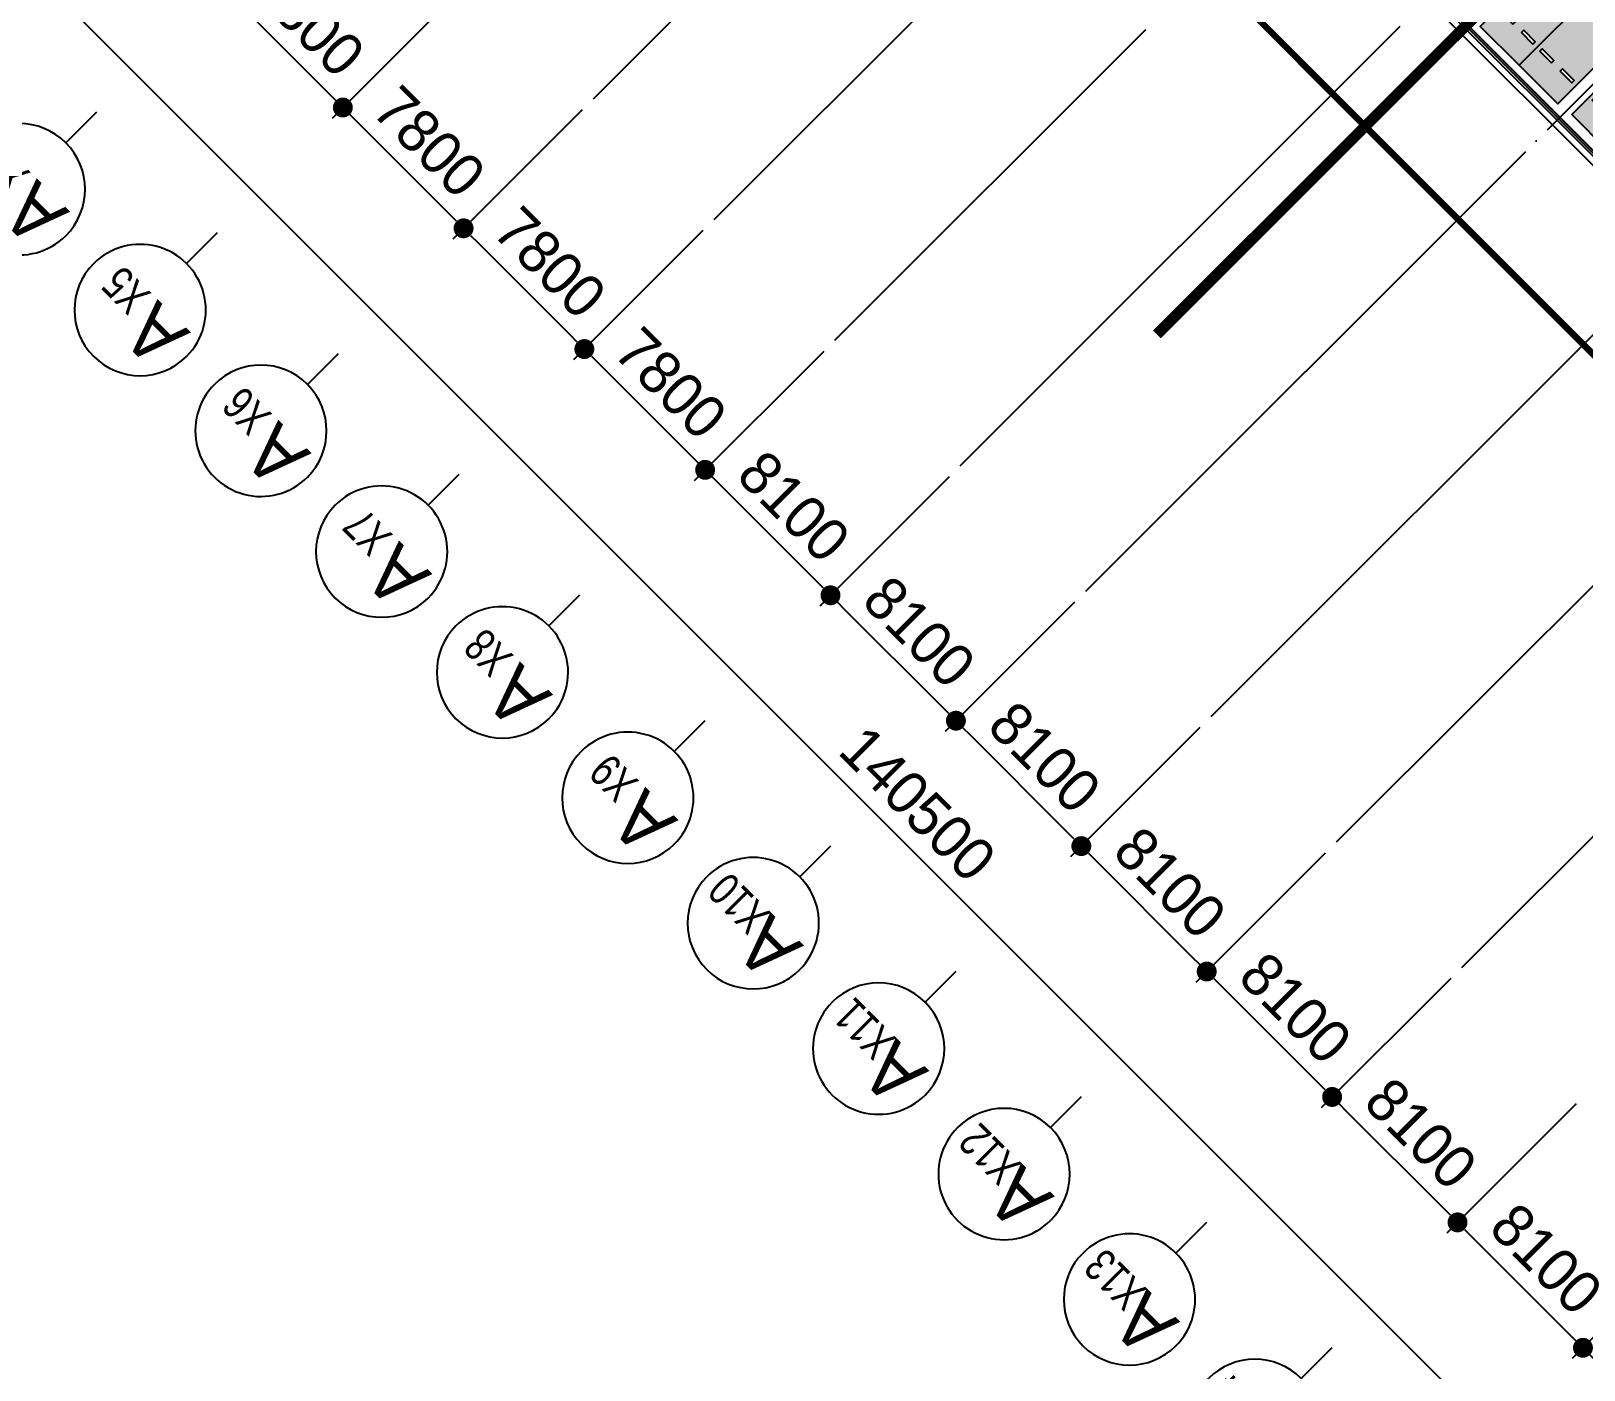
# Model space of a CAD drawing. Header units: millimetres. Extents: x -21000 to 567700, y 435000 to 850800.
# Drawn here: x 145627 to 216533, y 527319 to 588478 of the extents above; entities that cross this region are included whole.
import ezdxf
from ezdxf.enums import TextEntityAlignment as Align
from ezdxf.xclip import XClip

# ---------------------------------------------------------------- set-up
doc = ezdxf.new("R2010")
doc.units = ezdxf.units.MM
doc.header["$LTSCALE"] = 700
doc.header["$XCLIPFRAME"] = 2
for name, pattern in [('AB_Pbase$0$PHANTOMX2', [5, 2.5, -0.5, 0.5, -0.5, 0.5, -0.5]), ('AB_Pbase$0$주차장기둥$0$CEN', [62, 60, -1, 0, -1]), ('AB_Pbase$0$주차장기둥$0$PHANTOMX2', [5, 2.5, -0.5, 0.5, -0.5, 0.5, -0.5]), ('AB_Pbase$0$지하1층 동골조$0$PHANTOMX2', [5, 2.5, -0.5, 0.5, -0.5, 0.5, -0.5]), ('p_구조전체평면도중심선$0$AB_Pbase$0$HIDDEN', [9.525, 6.35, -3.175])]:
    doc.linetypes.add(name, pattern=pattern)
doc.layers.get('0').update_dxf_attribs({"color": 2})
doc.layers.get('Defpoints').update_dxf_attribs({"color": 171})
for name, color, linetype in [('AB_Pbase$0$FIN', 6, 'Continuous'), ('AB_Pbase$0$SITE', 3, 'AB_Pbase$0$PHANTOMX2'), ('AB_Pbase$0$WAL', 3, 'Continuous'), ('AB_Pbase$0$주차-sol', 254, 'Continuous'), ('AB_Pbase$0$주차-일반', 9, 'Continuous'), ('AB_Pbase$0$주차-확장', 7, 'Continuous'), ('AB_Pbase$0$주차장기둥$0$CEN_P', 244, 'AB_Pbase$0$주차장기둥$0$CEN'), ('p_구조전체평면도중심선$0$# 공구분할', 3, 'Continuous'), ('p_구조전체평면도중심선$0$AXIS', 7, 'Continuous'), ('p_구조전체평면도중심선$0$DIM', 7, 'Continuous'), ('p_구조전체평면도중심선$0$SDIM', 4, 'Continuous')]:
    doc.layers.add(name, color=color, linetype=linetype)
doc.layers.add('AB_Pbase$0$주차장기둥$0$Defpoints1', color=235, linetype='Continuous', plot=False)
doc.layers.add('AB_Pbase$0$지하1층 동골조$0$Defpoints1', color=235, linetype='Continuous', plot=False)
doc.styles.add('p_구조전체평면도중심선$0$도면기준$0$울릉도L', font='')
doc.styles.add('p_구조전체평면도중심선$0$돋움', font='')
doc.styles.add('p_구조전체평면도중심선$0$돋음', font='')
doc.styles.get('p_구조전체평면도중심선$0$도면기준$0$울릉도L').set_extended_font_data('Dotum')
doc.styles.get('p_구조전체평면도중심선$0$돋움').set_extended_font_data('Dotum')
doc.styles.get('p_구조전체평면도중심선$0$돋음').set_extended_font_data('Dotum')
doc.dimstyles.new('p_구조전체평면도중심선$0$ADIM', dxfattribs={"dimscale": 700, "dimtxt": 3, "dimasz": 1.5, "dimexe": 1, "dimexo": 1, "dimgap": 1, "dimtad": 1, "dimdec": 0, "dimdsep": 46, "dimtxsty": 'p_구조전체평면도중심선$0$돋움', "dimblk1": 'p_구조전체평면도중심선$0$DOT', "dimblk2": 'p_구조전체평면도중심선$0$DOT', "dimsah": 1, "dimcen": 1, "dimdle": 1.5, "dimclrd": 7, "dimclre": 7, "dimclrt": 3, "dimadec": 0, "dimazin": 0, "dimtfac": 1, "dimtdec": 0, "dimtix": 1, "dimtmove": 2, "dimatfit": 3, "dimldrblk": 'p_구조전체평면도중심선$0$_Dot', "dimfxl": 1, "dimtvp": 1, "dimtolj": 1, "dimtzin": 0, "dimarcsym": 0})

# ---------------------------------------------------------------- blocks, each defined once
blk = doc.blocks.new('AB_Pbase$0$SITE0917')
at = {"layer": 'AB_Pbase$0$SITE', "ltscale": 4, "const_width": 300, "flags": 128}
blk.add_lwpolyline([(212876, -144968), (209906, -142008), (204836, -136928), (200146, -132238), (190406, -122488), (180636, -112708), (171034, -103096), (171034, -103096), (158736, -90778), (158736, -90778), (141626, -73668), (139746, -71778), (128760, -60783), (176825, 584), (181318, 2778), (191836, 2802), (195846, 2812), (208846, 2852), (221744, 2892), (225745, 2912), (238652, 2912), (251951, 2992), (272863, 3047), (279849, 3072), (281852, 3072), (297942, 3132), (307301, 3162), (318838, 3162), (322371, 3192), (329338, 3212), (331331, 3221), (331828, 3221), (342783, 3252), (353879, 3292), (357878, 3302), (368882, 3332), (377971, 3362), (436463, 3532), (443896, 3564), (449423, 3588), (453866, 1294), (461852, -10041), (461004, -14962), (456210, -18339), (446980, -24860), (436111, -32530), (433802, -34158), (424035, -41046), (408709, -51856), (403261, -55702), (401224, -57140), (393879, -62330), (377930, -73579), (370949, -78503), (368971, -79898), (360221, -86073), (350807, -92731), (341600, -99229), (316998, -116581), (268640, -150722), (261994, -155385), (240653, -170436), (213593, -144250), (212876, -144968)], dxfattribs=at)
blk = doc.blocks.new('AB_Pbase$0$지하1층 동골조')
at = {"layer": 'AB_Pbase$0$지하1층 동골조$0$Defpoints1', "linetype": 'AB_Pbase$0$지하1층 동골조$0$PHANTOMX2', "ltscale": 2}
blk.add_lwpolyline([(-4493, 2074), (1877, -866), (1877, -866), (1877, -866), (8797, -4986), (8797, -4986), (8797, -4986), (8797, -4986), (21207, -17406), (23087, -19296), (40197, -36406), (40197, -36406), (52495, -48724), (52495, -48724), (62097, -58336), (71867, -68116), (81607, -77866), (86297, -82556), (91367, -87636), (94337, -90596), (82827, -102116), (110647, -129046)], dxfattribs=at)
at = {"layer": 'AB_Pbase$0$지하1층 동골조$0$Defpoints1', "linetype": 'AB_Pbase$0$지하1층 동골조$0$PHANTOMX2', "ltscale": 2, "flags": 128}
blk.add_lwpolyline([(305496, 13326), (315263, 20214), (317573, 21842), (328441, 29512), (337671, 36032), (342465, 39410), (343314, 44331), (335327, 55666), (330884, 57959), (325357, 57936), (317924, 57904), (259433, 57734), (250343, 57704), (239340, 57674), (235340, 57664), (224244, 57624), (213290, 57592), (212792, 57592), (210800, 57584), (203833, 57564), (200300, 57534), (188762, 57534), (179403, 57504), (163313, 57444), (161310, 57444), (154324, 57418), (133412, 57364), (120113, 57284), (107206, 57284), (103205, 57264), (90307, 57224), (77307, 57184), (73297, 57174), (62779, 57150), (58286, 54955), (10221, -6411), (21207, -17406), (23087, -19296), (40197, -36406), (52495, -48724), (62097, -58336), (71867, -68116), (81607, -77866), (86297, -82556), (91367, -87636), (94337, -90596), (95054, -89878), (122114, -116064), (143455, -101014), (150102, -96350), (198459, -62209), (223061, -44857), (232269, -38359), (241682, -31701), (250432, -25527), (252410, -24132), (259391, -19208), (275340, -7958), (282685, -2768), (284723, -1330), (290171, 2516)], close=True, dxfattribs=at)
blk = doc.blocks.new('AB_Pbase$0$AB_Pbase_지하1층_골조')
for p, q in [((270667, 528593), (162524, 636793)), ((270700, 528984), (162924, 636818))]:
    blk.add_line(p, q)
blk = doc.blocks.new('AB_Pbase$0$주차장기둥$0$cen 2bl 지하')
at = {"layer": 'AB_Pbase$0$주차장기둥$0$CEN_P', "color": 54}
for p, q in [((-91770, 92298), (-111581, 23278)), ((-84273, 90146), (-104084, 21126)), ((-68990, 85759), (-88801, 16739)), ((-52438, 84705), (-73229, 12270)), ((-44011, 84705), (-65444, 10035)), ((-35584, 84705), (-57658, 7801)), ((-61204, 83524), (-81015, 14505)), ((-79075, 79983), (-96586, 18974)), ((-143820, 64317), (33501, 13420))]:
    blk.add_line(p, q, dxfattribs=at)
blk = doc.blocks.new('AB_Pbase$0$주차장기둥')
at = {"layer": 'AB_Pbase$0$주차장기둥$0$Defpoints1', "linetype": 'AB_Pbase$0$주차장기둥$0$PHANTOMX2', "ltscale": 2}
blk.add_lwpolyline([(-129234, 41424), (-122260, 42184), (-122260, 42184), (-122260, 42184), (-114206, 42217), (-114206, 42217), (-114206, 42217), (-114206, 42217), (-97172, 37962), (-94587, 37311), (-71109, 31457), (-71109, 31457), (-54223, 27232), (-54223, 27232), (-41042, 23938), (-27630, 20587), (-14260, 17246), (-7824, 15642), (-862, 13899), (3208, 12891), (-725, -2912), (36992, -11667)], dxfattribs=at)
at = {"rotation": 1.99999810188403}
blk.add_blockref('AB_Pbase$0$주차장기둥$0$cen 2bl 지하', (36992, -11667), dxfattribs=at)
blk = doc.blocks.new('AB_Pbase$0$주차확장')
at = {"layer": 'AB_Pbase$0$주차-sol'}
h = blk.add_hatch(color=252, dxfattribs=at)
h.paths.add_polyline_path([(1525, -3825), (2275, -3825), (2275, -3975), (1525, -3975)], flags=16)
edge = h.paths.add_edge_path()
edge.add_line((0, -5100), (2500, -5100))
edge.add_line((2500, -5100), (2500, 0))
edge.add_line((2500, 0), (0, 0))
edge.add_line((0, 0), (0, -5100))
h.paths.add_polyline_path([(225, -3975), (225, -3825), (975, -3825), (975, -3975)])
at = {"layer": 'AB_Pbase$0$주차-확장'}
blk.add_lwpolyline([(0, 0), (0, -5100), (2500, -5100), (2500, 0)], close=True, dxfattribs=at)
at = {"layer": 'AB_Pbase$0$주차-확장', "ltscale": 600}
for points in [[(975, -3975), (975, -3825), (225, -3825), (225, -3975)], [(1525, -3975), (1525, -3825), (2275, -3825), (2275, -3975)]]:
    blk.add_lwpolyline(points, close=True, dxfattribs=at)
blk = doc.blocks.new('AB_Pbase$0$주차일반')
at = {"layer": 'AB_Pbase$0$주차-sol'}
h = blk.add_hatch(color=254, dxfattribs=at)
h.dxf.hatch_style = 1
h.paths.add_polyline_path([(0, 0), (-2300, 0), (-2300, -5000), (0, -5000)])
h.paths.add_polyline_path([(-200, -3725), (-200, -3875), (-950, -3875), (-950, -3725)], flags=16)
h.paths.add_polyline_path([(-1350, -3725), (-1350, -3875), (-2100, -3875), (-2100, -3725)], flags=16)
at = {"layer": 'AB_Pbase$0$주차-일반', "color": 6}
for points in [[(0, 0), (0, -5000), (-2300, -5000), (-2300, 0)], [(-1350, -3875), (-1350, -3725), (-2100, -3725), (-2100, -3875)], [(-950, -3875), (-950, -3725), (-200, -3725), (-200, -3875)]]:
    blk.add_lwpolyline(points, close=True, dxfattribs=at)
blk = doc.blocks.new('AB_Pbase$0$pppaaa_1_1')
at = {"layer": 'AB_Pbase$0$주차-일반', "rotation": 314.9848186021625}
blk.add_blockref('AB_Pbase$0$주차일반', (221135, 586568), dxfattribs=at)
at = {"layer": 'AB_Pbase$0$주차-확장', "rotation": 314.9848186021625}
for p in [(215409, 592297), (217177, 590528)]:
    blk.add_blockref('AB_Pbase$0$주차확장', p, dxfattribs=at)
blk = doc.blocks.new('AB_Pbase')
at = {"layer": 'AB_Pbase$0$FIN'}
blk.add_lwpolyline([(264966, 535004), (205832, 594169)], dxfattribs=at)
for name, p, rotation in [('AB_Pbase$0$AB_Pbase_지하1층_골조', (0, 0), 359.9999999999999), ('AB_Pbase$0$주차장기둥', (231893, 539971), 329.0000000345588), ('AB_Pbase$0$지하1층 동골조', (146945, 639965), 359.9999999999994), ('AB_Pbase$0$SITE0917', (28406, 694337), 359.9999999999983)]:
    blk.add_blockref(name, p, dxfattribs=dict(rotation=rotation))
at = {"layer": 'AB_Pbase$0$WAL'}
ref = blk.add_blockref('AB_Pbase$0$pppaaa_1_1', (0, 0), dxfattribs=dict(at, rotation=359.9999999999999))
XClip(ref).set_block_clipping_path([(-396188.9384898804, 0.0133324571), (493845.7278262604, 839949.4046300659)])
blk = doc.blocks.new('p_구조전체평면도중심선$0$DOT')
at = {"layer": 'p_구조전체평면도중심선$0$SDIM', "color": 0, "linetype": 'ByBlock'}
blk.add_line((-0.5, 0), (-1, 0), dxfattribs=at)
at = {"layer": 'p_구조전체평면도중심선$0$SDIM', "color": 0, "linetype": 'ByBlock', "const_width": 0.5}
blk.add_lwpolyline([(-0.25, 0, 1), (0.25, 0, 1)], format="xyb", close=True, dxfattribs=at)
blk = doc.blocks.new('*D55')
at = {"layer": 'Defpoints', "color": 0, "transparency": 16777216}
for p in [(131852, -97929), (137366, -103446), (131457, -109352)]:
    blk.add_point(p, dxfattribs=at)
at = {"layer": 'p_구조전체평면도중심선$0$DIM', "color": 7, "lineweight": -2, "transparency": 16777216}
for p, q in [((131357, -98424), (125448, -104330)), ((136871, -103941), (130962, -109847)), ((126586, -104479), (130814, -108709))]:
    blk.add_line(p, q, dxfattribs=at)
at = {"layer": 'p_구조전체평면도중심선$0$DIM', "color": 7, "lineweight": -2, "transparency": 16777216, "xscale": 910, "yscale": 910, "zscale": 910}
for p, rotation in [((125943, -103835), 134.9848216026272), ((131457, -109352), 314.9848216026272)]:
    blk.add_blockref('p_구조전체평면도중심선$0$DOT', p, dxfattribs=dict(at, rotation=rotation))
at = {"layer": 'p_구조전체평면도중심선$0$DIM', "color": 3, "transparency": 16777216, "insert": (129889, -105405), "char_height": 1960, "attachment_point": 5, "rotation": 314.98482, "style": 'p_구조전체평면도중심선$0$도면기준$0$울릉도L'}
blk.add_mtext('\\A1;7800', dxfattribs=at)
blk = doc.blocks.new('p_구조전체평면도중심선$0$_Dot')
at = {"color": 0, "linetype": 'ByBlock', "lineweight": -2}
blk.add_line((-0.5, 0), (-1, 0), dxfattribs=at)
at = {"color": 0, "linetype": 'ByBlock', "const_width": 0.5}
blk.add_lwpolyline([(-0.25, 0, 1), (0.25, 0, 1)], format="xyb", close=True, dxfattribs=at)
blk = doc.blocks.new('*D56')
at = {"layer": 'Defpoints', "color": 0, "transparency": 16777216}
for p in [(137366, -103446), (142880, -108963), (131457, -109352)]:
    blk.add_point(p, dxfattribs=at)
at = {"layer": 'p_구조전체평면도중심선$0$DIM', "color": 7, "lineweight": -2, "transparency": 16777216}
for p, q in [((136871, -103941), (130962, -109847)), ((142385, -109458), (136476, -115364)), ((136328, -114225), (132100, -109996))]:
    blk.add_line(p, q, dxfattribs=at)
at = {"layer": 'p_구조전체평면도중심선$0$DIM', "color": 7, "lineweight": -2, "transparency": 16777216, "xscale": 910, "yscale": 910, "zscale": 910}
for p, rotation in [((131457, -109352), 134.9848216023575), ((136971, -114869), 314.9848216023575)]:
    blk.add_blockref('p_구조전체평면도중심선$0$DOT', p, dxfattribs=dict(at, rotation=rotation))
at = {"layer": 'p_구조전체평면도중심선$0$DIM', "color": 3, "transparency": 16777216, "insert": (135403, -110922), "char_height": 1960, "attachment_point": 5, "rotation": 314.98482, "style": 'p_구조전체평면도중심선$0$도면기준$0$울릉도L'}
blk.add_mtext('\\A1;7800', dxfattribs=at)
blk = doc.blocks.new('*D57')
at = {"layer": 'Defpoints', "color": 0, "transparency": 16777216}
for p in [(142880, -108963), (148394, -114480), (142485, -120386)]:
    blk.add_point(p, dxfattribs=at)
at = {"layer": 'p_구조전체평면도중심선$0$DIM', "color": 7, "lineweight": -2, "transparency": 16777216}
for p, q in [((142385, -109458), (136476, -115364)), ((137614, -115513), (141842, -119742)), ((147899, -114975), (141990, -120881))]:
    blk.add_line(p, q, dxfattribs=at)
at = {"layer": 'p_구조전체평면도중심선$0$DIM', "color": 7, "lineweight": -2, "transparency": 16777216, "xscale": 910, "yscale": 910, "zscale": 910}
for p, rotation in [((136971, -114869), 134.9848216027445), ((142485, -120386), 314.9848216027445)]:
    blk.add_blockref('p_구조전체평면도중심선$0$DOT', p, dxfattribs=dict(at, rotation=rotation))
at = {"layer": 'p_구조전체평면도중심선$0$DIM', "color": 3, "transparency": 16777216, "insert": (140917, -116439), "char_height": 1960, "attachment_point": 5, "rotation": 314.98482, "style": 'p_구조전체평면도중심선$0$도면기준$0$울릉도L'}
blk.add_mtext('\\A1;7800', dxfattribs=at)
blk = doc.blocks.new('*D58')
at = {"layer": 'Defpoints', "color": 0, "transparency": 16777216}
for p in [(148394, -114480), (142485, -120386), (153908, -119997)]:
    blk.add_point(p, dxfattribs=at)
at = {"layer": 'p_구조전체평면도중심선$0$DIM', "color": 7, "lineweight": -2, "transparency": 16777216}
for p, q in [((147899, -114975), (141990, -120881)), ((153413, -120492), (147504, -126398)), ((147356, -125259), (143128, -121030))]:
    blk.add_line(p, q, dxfattribs=at)
at = {"layer": 'p_구조전체평면도중심선$0$DIM', "color": 7, "lineweight": -2, "transparency": 16777216, "xscale": 910, "yscale": 910, "zscale": 910}
for p, rotation in [((142485, -120386), 134.9848216025897), ((147999, -125903), 314.9848216025897)]:
    blk.add_blockref('p_구조전체평면도중심선$0$DOT', p, dxfattribs=dict(at, rotation=rotation))
at = {"layer": 'p_구조전체평면도중심선$0$DIM', "color": 3, "transparency": 16777216, "insert": (146431, -121956), "char_height": 1960, "attachment_point": 5, "rotation": 314.98482, "style": 'p_구조전체평면도중심선$0$도면기준$0$울릉도L'}
blk.add_mtext('\\A1;7800', dxfattribs=at)
blk = doc.blocks.new('*D59')
at = {"layer": 'Defpoints', "color": 0, "transparency": 16777216}
for p in [(153908, -119997), (159634, -125726), (153725, -131632)]:
    blk.add_point(p, dxfattribs=at)
at = {"layer": 'p_구조전체평면도중심선$0$DIM', "color": 7, "lineweight": -2, "transparency": 16777216}
for p, q in [((153413, -120492), (147504, -126398)), ((148642, -126547), (153082, -130988)), ((159139, -126221), (153230, -132127))]:
    blk.add_line(p, q, dxfattribs=at)
at = {"layer": 'p_구조전체평면도중심선$0$DIM', "color": 7, "lineweight": -2, "transparency": 16777216, "xscale": 910, "yscale": 910, "zscale": 910}
for p, rotation in [((147999, -125903), 134.9848216024629), ((153725, -131632), 314.9848216024629)]:
    blk.add_blockref('p_구조전체평면도중심선$0$DOT', p, dxfattribs=dict(at, rotation=rotation))
at = {"layer": 'p_구조전체평면도중심선$0$DIM', "color": 3, "transparency": 16777216, "insert": (152051, -127579), "char_height": 1960, "attachment_point": 5, "rotation": 314.98482, "style": 'p_구조전체평면도중심선$0$도면기준$0$울릉도L'}
blk.add_mtext('\\A1;8100', dxfattribs=at)
blk = doc.blocks.new('*D60')
at = {"layer": 'Defpoints', "color": 0, "transparency": 16777216}
for p in [(159634, -125726), (153725, -131632), (165360, -131455)]:
    blk.add_point(p, dxfattribs=at)
at = {"layer": 'p_구조전체평면도중심선$0$DIM', "color": 7, "lineweight": -2, "transparency": 16777216}
for p, q in [((159139, -126221), (153230, -132127)), ((158808, -136717), (154368, -132276)), ((164865, -131950), (158956, -137856))]:
    blk.add_line(p, q, dxfattribs=at)
at = {"layer": 'p_구조전체평면도중심선$0$DIM', "color": 7, "lineweight": -2, "transparency": 16777216, "xscale": 910, "yscale": 910, "zscale": 910}
for p, rotation in [((153725, -131632), 134.9848216025758), ((159451, -137361), 314.9848216025759)]:
    blk.add_blockref('p_구조전체평면도중심선$0$DOT', p, dxfattribs=dict(at, rotation=rotation))
at = {"layer": 'p_구조전체평면도중심선$0$DIM', "color": 3, "transparency": 16777216, "insert": (157777, -133308), "char_height": 1960, "attachment_point": 5, "rotation": 314.98482, "style": 'p_구조전체평면도중심선$0$도면기준$0$울릉도L'}
blk.add_mtext('\\A1;8100', dxfattribs=at)
blk = doc.blocks.new('*D61')
at = {"layer": 'Defpoints', "color": 0, "transparency": 16777216}
for p in [(165360, -131455), (171086, -137184), (165177, -143090)]:
    blk.add_point(p, dxfattribs=at)
at = {"layer": 'p_구조전체평면도중심선$0$DIM', "color": 7, "lineweight": -2, "transparency": 16777216}
for p, q in [((164865, -131950), (158956, -137856)), ((160094, -138005), (164534, -142446)), ((170591, -137679), (164682, -143585))]:
    blk.add_line(p, q, dxfattribs=at)
at = {"layer": 'p_구조전체평면도중심선$0$DIM', "color": 7, "lineweight": -2, "transparency": 16777216, "xscale": 910, "yscale": 910, "zscale": 910}
for p, rotation in [((159451, -137361), 134.9848216023884), ((165177, -143090), 314.9848216023884)]:
    blk.add_blockref('p_구조전체평면도중심선$0$DOT', p, dxfattribs=dict(at, rotation=rotation))
at = {"layer": 'p_구조전체평면도중심선$0$DIM', "color": 3, "transparency": 16777216, "insert": (163503, -139037), "char_height": 1960, "attachment_point": 5, "rotation": 314.98482, "style": 'p_구조전체평면도중심선$0$도면기준$0$울릉도L'}
blk.add_mtext('\\A1;8100', dxfattribs=at)
blk = doc.blocks.new('*D62')
at = {"layer": 'Defpoints', "color": 0, "transparency": 16777216}
for p in [(171086, -137184), (165177, -143090), (176812, -142913)]:
    blk.add_point(p, dxfattribs=at)
at = {"layer": 'p_구조전체평면도중심선$0$DIM', "color": 7, "lineweight": -2, "transparency": 16777216}
for p, q in [((170591, -137679), (164682, -143585)), ((170260, -148176), (165820, -143734)), ((176317, -143408), (170408, -149314))]:
    blk.add_line(p, q, dxfattribs=at)
at = {"layer": 'p_구조전체평면도중심선$0$DIM', "color": 7, "lineweight": -2, "transparency": 16777216, "xscale": 910, "yscale": 910, "zscale": 910}
for p, rotation in [((165177, -143090), 134.9848216023512), ((170903, -148819), 314.9848216023512)]:
    blk.add_blockref('p_구조전체평면도중심선$0$DOT', p, dxfattribs=dict(at, rotation=rotation))
at = {"layer": 'p_구조전체평면도중심선$0$DIM', "color": 3, "transparency": 16777216, "insert": (169229, -144766), "char_height": 1960, "attachment_point": 5, "rotation": 314.98482, "style": 'p_구조전체평면도중심선$0$도면기준$0$울릉도L'}
blk.add_mtext('\\A1;8100', dxfattribs=at)
blk = doc.blocks.new('*D63')
at = {"layer": 'Defpoints', "color": 0, "transparency": 16777216}
for p in [(176812, -142913), (182538, -148642), (176629, -154548)]:
    blk.add_point(p, dxfattribs=at)
at = {"layer": 'p_구조전체평면도중심선$0$DIM', "color": 7, "lineweight": -2, "transparency": 16777216}
for p, q in [((176317, -143408), (170408, -149314)), ((171546, -149463), (175986, -153905)), ((182043, -149137), (176134, -155043))]:
    blk.add_line(p, q, dxfattribs=at)
at = {"layer": 'p_구조전체평면도중심선$0$DIM', "color": 7, "lineweight": -2, "transparency": 16777216, "xscale": 910, "yscale": 910, "zscale": 910}
for p, rotation in [((170903, -148819), 134.9848216024268), ((176629, -154548), 314.9848216024268)]:
    blk.add_blockref('p_구조전체평면도중심선$0$DOT', p, dxfattribs=dict(at, rotation=rotation))
at = {"layer": 'p_구조전체평면도중심선$0$DIM', "color": 3, "transparency": 16777216, "insert": (174955, -150495), "char_height": 1960, "attachment_point": 5, "rotation": 314.98482, "style": 'p_구조전체평면도중심선$0$도면기준$0$울릉도L'}
blk.add_mtext('\\A1;8100', dxfattribs=at)
blk = doc.blocks.new('*D64')
at = {"layer": 'Defpoints', "color": 0, "transparency": 16777216}
for p in [(182538, -148642), (176629, -154548), (188264, -154371)]:
    blk.add_point(p, dxfattribs=at)
at = {"layer": 'p_구조전체평면도중심선$0$DIM', "color": 7, "lineweight": -2, "transparency": 16777216}
for p, q in [((182043, -149137), (176134, -155043)), ((181712, -159634), (177272, -155192)), ((187769, -154866), (181860, -160772))]:
    blk.add_line(p, q, dxfattribs=at)
at = {"layer": 'p_구조전체평면도중심선$0$DIM', "color": 7, "lineweight": -2, "transparency": 16777216, "xscale": 910, "yscale": 910, "zscale": 910}
for p, rotation in [((176629, -154548), 134.9848216021648), ((182355, -160277), 314.9848216021648)]:
    blk.add_blockref('p_구조전체평면도중심선$0$DOT', p, dxfattribs=dict(at, rotation=rotation))
at = {"layer": 'p_구조전체평면도중심선$0$DIM', "color": 3, "transparency": 16777216, "insert": (180681, -156224), "char_height": 1960, "attachment_point": 5, "rotation": 314.98482, "style": 'p_구조전체평면도중심선$0$도면기준$0$울릉도L'}
blk.add_mtext('\\A1;8100', dxfattribs=at)
blk = doc.blocks.new('*D65')
at = {"layer": 'Defpoints', "color": 0, "transparency": 16777216}
for p in [(188264, -154371), (193990, -160100), (188081, -166006)]:
    blk.add_point(p, dxfattribs=at)
at = {"layer": 'p_구조전체평면도중심선$0$DIM', "color": 7, "lineweight": -2, "transparency": 16777216}
for p, q in [((187769, -154866), (181860, -160772)), ((182999, -160921), (187438, -165363)), ((193495, -160595), (187586, -166501))]:
    blk.add_line(p, q, dxfattribs=at)
at = {"layer": 'p_구조전체평면도중심선$0$DIM', "color": 7, "lineweight": -2, "transparency": 16777216, "xscale": 910, "yscale": 910, "zscale": 910}
for p, rotation in [((182355, -160277), 134.9848216027248), ((188081, -166006), 314.9848216027248)]:
    blk.add_blockref('p_구조전체평면도중심선$0$DOT', p, dxfattribs=dict(at, rotation=rotation))
at = {"layer": 'p_구조전체평면도중심선$0$DIM', "color": 3, "transparency": 16777216, "insert": (186407, -161953), "char_height": 1960, "attachment_point": 5, "rotation": 314.98482, "style": 'p_구조전체평면도중심선$0$도면기준$0$울릉도L'}
blk.add_mtext('\\A1;8100', dxfattribs=at)
blk = doc.blocks.new('*D66')
at = {"layer": 'Defpoints', "color": 0, "transparency": 16777216}
for p in [(193990, -160100), (199504, -165617), (188081, -166006)]:
    blk.add_point(p, dxfattribs=at)
at = {"layer": 'p_구조전체평면도중심선$0$DIM', "color": 7, "lineweight": -2, "transparency": 16777216}
for p, q in [((193495, -160595), (187586, -166501)), ((199009, -166112), (193100, -172018)), ((192952, -170880), (188725, -166650))]:
    blk.add_line(p, q, dxfattribs=at)
at = {"layer": 'p_구조전체평면도중심선$0$DIM', "color": 7, "lineweight": -2, "transparency": 16777216, "xscale": 910, "yscale": 910, "zscale": 910}
for p, rotation in [((188081, -166006), 134.9848216025498), ((193595, -171523), 314.9848216025499)]:
    blk.add_blockref('p_구조전체평면도중심선$0$DOT', p, dxfattribs=dict(at, rotation=rotation))
at = {"layer": 'p_구조전체평면도중심선$0$DIM', "color": 3, "transparency": 16777216, "insert": (192027, -167576), "char_height": 1960, "attachment_point": 5, "rotation": 314.98482, "style": 'p_구조전체평면도중심선$0$도면기준$0$울릉도L'}
blk.add_mtext('\\A1;7800', dxfattribs=at)
blk = doc.blocks.new('*D223')
at = {"layer": 'Defpoints', "color": 0, "transparency": 16777216}
for p in [(116724, -82793), (106854, -92658), (216046, -182168)]:
    blk.add_point(p, dxfattribs=at)
at = {"layer": 'p_구조전체평면도중심선$0$DIM', "color": 7, "lineweight": -2, "transparency": 16777216}
for p, q in [((116229, -83288), (106359, -93153)), ((205533, -191389), (107497, -93302)), ((215551, -182663), (205681, -192528))]:
    blk.add_line(p, q, dxfattribs=at)
at = {"layer": 'p_구조전체평면도중심선$0$DIM', "color": 7, "lineweight": -2, "transparency": 16777216, "xscale": 910, "yscale": 910, "zscale": 910}
for p, rotation in [((106854, -92658), 134.9848216022935), ((206176, -192033), 314.9848216022935)]:
    blk.add_blockref('p_구조전체평면도중심선$0$DOT', p, dxfattribs=dict(at, rotation=rotation))
at = {"layer": 'p_구조전체평면도중심선$0$DIM', "color": 3, "transparency": 16777216, "insert": (157704, -141157), "char_height": 1960, "attachment_point": 5, "rotation": 314.98482, "style": 'p_구조전체평면도중심선$0$도면기준$0$울릉도L'}
blk.add_mtext('\\A1;140500', dxfattribs=at)
blk = doc.blocks.new('p_구조전체평면도중심선$0$BOMBOM_S')
at = {"layer": 'p_구조전체평면도중심선$0$AXIS', "color": 7}
blk.add_line((0, 0.4), (0, 0), dxfattribs=at)
blk.add_lwpolyline([(-0.6, 1, 1), (0.6, 1, 1), (-0.6, 1, 1)], format="xyb", dxfattribs=at)
at = {"layer": 'p_구조전체평면도중심선$0$AXIS', "color": 1, "style": 'p_구조전체평면도중심선$0$돋음'}
for tag, p, height in [('X', (-0.295, 0.816), 0.4), ('N', (0.129, 0.816), 0.25)]:
    blk.add_attdef(tag, p, '', height=height, dxfattribs=at)
blk = doc.blocks.new('p_구조전체평면도중심선')
at = {"layer": 'p_구조전체평면도중심선$0$# 공구분할', "linetype": 'p_구조전체평면도중심선$0$AB_Pbase$0$HIDDEN', "const_width": 500}
blk.add_lwpolyline([(309210, 18850.3), (270750.1, -50533.2), (250830.6, -39491.7), (245194.7, -49659.1), (228248.9, -40265.9), (203564.1, -84798.5), (168629.9, -119714.3)], dxfattribs=at)
at = {"layer": 'p_구조전체평면도중심선$0$AXIS'}
ref = blk.add_blockref('p_구조전체평면도중심선$0$BOMBOM_S', (120224.4, -109550.6), dxfattribs=dict(at, xscale=4999.999999999999, yscale=4999.999999999999, zscale=4999.999999999999, rotation=134.9848216021839))
ref.add_attrib('X', 'A', (119016.8, -114113), dxfattribs={"color": 1, "height": 2500, "rotation": 134.984822, "style": 'p_구조전체평면도중심선$0$돋음'})
ref.add_attrib('N', '   X4', dxfattribs={"color": 1, "height": 1500, "rotation": 134.984822, "style": 'p_구조전체평면도중심선$0$돋음', "width": 0.8}).set_placement((117026.2, -112121.4), align=Align.CENTER)
ref = blk.add_blockref('p_구조전체평면도중심선$0$BOMBOM_S', (125738.4, -115067.5), dxfattribs=dict(at, xscale=4999.999999999999, yscale=4999.999999999999, zscale=4999.999999999999, rotation=134.9848216021839))
ref.add_attrib('X', 'A', (124530.8, -119629.9), dxfattribs={"color": 1, "height": 2500, "rotation": 134.984822, "style": 'p_구조전체평면도중심선$0$돋음'})
ref.add_attrib('N', '   X5', dxfattribs={"color": 1, "height": 1500, "rotation": 134.984822, "style": 'p_구조전체평면도중심선$0$돋음', "width": 0.8}).set_placement((122540.2, -117638.3), align=Align.CENTER)
ref = blk.add_blockref('p_구조전체평면도중심선$0$BOMBOM_S', (131252.4, -120584.4), dxfattribs=dict(at, xscale=4999.999999999999, yscale=4999.999999999999, zscale=4999.999999999999, rotation=134.9848216021839))
ref.add_attrib('X', 'A', (130044.7, -125146.8), dxfattribs={"color": 1, "height": 2500, "rotation": 134.984822, "style": 'p_구조전체평면도중심선$0$돋음'})
ref.add_attrib('N', '   X6', dxfattribs={"color": 1, "height": 1500, "rotation": 134.984822, "style": 'p_구조전체평면도중심선$0$돋음', "width": 0.8}).set_placement((128054.1, -123155.2), align=Align.CENTER)
ref = blk.add_blockref('p_구조전체평면도중심선$0$BOMBOM_S', (136766.3, -126101.3), dxfattribs=dict(at, xscale=4999.999999999999, yscale=4999.999999999999, zscale=4999.999999999999, rotation=134.9848216021839))
ref.add_attrib('X', 'A', (135558.7, -130663.7), dxfattribs={"color": 1, "height": 2500, "rotation": 134.984822, "style": 'p_구조전체평면도중심선$0$돋음'})
ref.add_attrib('N', '   X7', dxfattribs={"color": 1, "height": 1500, "rotation": 134.984822, "style": 'p_구조전체평면도중심선$0$돋음', "width": 0.8}).set_placement((133568.1, -128672.1), align=Align.CENTER)
ref = blk.add_blockref('p_구조전체평면도중심선$0$BOMBOM_S', (142280.3, -131618.2), dxfattribs=dict(at, xscale=4999.999999999999, yscale=4999.999999999999, zscale=4999.999999999999, rotation=134.9848216021839))
ref.add_attrib('X', 'A', (141072.7, -136180.6), dxfattribs={"color": 1, "height": 2500, "rotation": 134.984822, "style": 'p_구조전체평면도중심선$0$돋음'})
ref.add_attrib('N', '   X8', dxfattribs={"color": 1, "height": 1500, "rotation": 134.984822, "style": 'p_구조전체평면도중심선$0$돋음', "width": 0.8}).set_placement((139082.1, -134189), align=Align.CENTER)
ref = blk.add_blockref('p_구조전체평면도중심선$0$BOMBOM_S', (148006.4, -137347.2), dxfattribs=dict(at, xscale=4999.999999999999, yscale=4999.999999999999, zscale=4999.999999999999, rotation=134.9848216021839))
ref.add_attrib('X', 'A', (146798.7, -141909.7), dxfattribs={"color": 1, "height": 2500, "rotation": 134.984822, "style": 'p_구조전체평면도중심선$0$돋음'})
ref.add_attrib('N', '   X9', dxfattribs={"color": 1, "height": 1500, "rotation": 134.984822, "style": 'p_구조전체평면도중심선$0$돋음', "width": 0.8}).set_placement((144808.1, -139918), align=Align.CENTER)
ref = blk.add_blockref('p_구조전체평면도중심선$0$BOMBOM_S', (153732.4, -143076.3), dxfattribs=dict(at, xscale=4999.999999999999, yscale=4999.999999999999, zscale=4999.999999999999, rotation=134.9848216021839))
ref.add_attrib('X', 'A', (152524.8, -147638.8), dxfattribs={"color": 1, "height": 2500, "rotation": 134.984822, "style": 'p_구조전체평면도중심선$0$돋음'})
ref.add_attrib('N', '   X10', dxfattribs={"color": 1, "height": 1500, "rotation": 134.984822, "style": 'p_구조전체평면도중심선$0$돋음', "width": 0.8}).set_placement((150534.2, -145647.1), align=Align.CENTER)
ref = blk.add_blockref('p_구조전체평면도중심선$0$BOMBOM_S', (159458.5, -148805.4), dxfattribs=dict(at, xscale=4999.999999999999, yscale=4999.999999999999, zscale=4999.999999999999, rotation=134.9848216021839))
ref.add_attrib('X', 'A', (158250.8, -153367.8), dxfattribs={"color": 1, "height": 2500, "rotation": 134.984822, "style": 'p_구조전체평면도중심선$0$돋음'})
ref.add_attrib('N', '   X11', dxfattribs={"color": 1, "height": 1500, "rotation": 134.984822, "style": 'p_구조전체평면도중심선$0$돋음', "width": 0.8}).set_placement((156260.2, -151376.2), align=Align.CENTER)
ref = blk.add_blockref('p_구조전체평면도중심선$0$BOMBOM_S', (165184.7, -154534.6), dxfattribs=dict(at, xscale=4999.999999999999, yscale=4999.999999999999, zscale=4999.999999999999, rotation=134.9848216021839))
ref.add_attrib('X', 'A', (163977, -159097.1), dxfattribs={"color": 1, "height": 2500, "rotation": 134.984822, "style": 'p_구조전체평면도중심선$0$돋음'})
ref.add_attrib('N', '   X12', dxfattribs={"color": 1, "height": 1500, "rotation": 134.984822, "style": 'p_구조전체평면도중심선$0$돋음', "width": 0.8}).set_placement((161986.4, -157105.5), align=Align.CENTER)
ref = blk.add_blockref('p_구조전체평면도중심선$0$BOMBOM_S', (170910.7, -160263.7), dxfattribs=dict(at, xscale=4999.999999999999, yscale=4999.999999999999, zscale=4999.999999999999, rotation=134.9848216021839))
ref.add_attrib('X', 'A', (169703.1, -164826.2), dxfattribs={"color": 1, "height": 2500, "rotation": 134.984822, "style": 'p_구조전체평면도중심선$0$돋음'})
ref.add_attrib('N', '   X13', dxfattribs={"color": 1, "height": 1500, "rotation": 134.984822, "style": 'p_구조전체평면도중심선$0$돋음', "width": 0.8}).set_placement((167712.5, -162834.5), align=Align.CENTER)
ref = blk.add_blockref('p_구조전체평면도중심선$0$BOMBOM_S', (176636.6, -165992.6), dxfattribs=dict(at, xscale=4999.999999999999, yscale=4999.999999999999, zscale=4999.999999999999, rotation=134.9848216021839))
ref.add_attrib('X', 'A', (175429, -170555.1), dxfattribs={"color": 1, "height": 2500, "rotation": 134.984822, "style": 'p_구조전체평면도중심선$0$돋음'})
ref.add_attrib('N', '   X14', dxfattribs={"color": 1, "height": 1500, "rotation": 134.984822, "style": 'p_구조전체평면도중심선$0$돋음', "width": 0.8}).set_placement((173438.4, -168563.5), align=Align.CENTER)
at = {"layer": 'p_구조전체평면도중심선$0$DIM'}
for p1, p2, distance, picture, middle in [((216046.4, -182167.9), (116724.2, -82793.1), 13954.7, '*D223', (157704.4, -141156.8)), ((131852.3, -97929.2), (137366.2, -103446.1), -8354.7, '*D55', (129889.2, -105405.2)), ((142880.2, -108963), (137366.2, -103446.1), 8354.7, '*D56', (135403.2, -110922.1)), ((142880.2, -108963), (148394.2, -114479.9), -8354.7, '*D57', (140917.2, -116439)), ((153908.2, -119996.8), (148394.2, -114479.9), 8354.7, '*D58', (146431.2, -121955.9)), ((153908.2, -119996.8), (159634.2, -125725.9), -8354.7, '*D59', (152051.2, -127578.8)), ((165360.3, -131455), (159634.2, -125725.9), 8354.7, '*D60', (157777.2, -133307.9)), ((165360.3, -131455), (171086.3, -137184), -8354.7, '*D61', (163503.3, -139037)), ((176812.4, -142913.1), (171086.3, -137184), 8354.7, '*D62', (169229.3, -144766.1)), ((176812.4, -142913.1), (182538.4, -148642.2), -8354.7, '*D63', (174955.4, -150495.2)), ((188264.4, -154371.3), (182538.4, -148642.2), 8354.7, '*D64', (180681.4, -156224.3)), ((188264.4, -154371.3), (193990.5, -160100.4), -8354.7, '*D65', (186407.5, -161953.3)), ((199504.5, -165617.3), (193990.5, -160100.4), 8354.7, '*D66', (192027.5, -167576.3))]:
    dim = blk.add_aligned_dim(p1=p1, p2=p2, distance=distance, dimstyle='p_구조전체평면도중심선$0$ADIM', override={"dimtxt": 2.8, "dimasz": 1.3, "dimtxsty": 'p_구조전체평면도중심선$0$도면기준$0$울릉도L'}, dxfattribs=at)
    dim.commit()
    dim.dimension.update_dxf_attribs({"geometry": picture, "text_midpoint": middle})

msp = doc.modelspace()

# ---------------------------------------------------------------- block references
ref = msp.add_blockref('AB_Pbase', (0, 0))
XClip(ref).set_block_clipping_path([(-0.000000015, 445500.0000000148), (493845.7187941075, 839949.3912975936)])

# ---------------------------------------------------------------- next in the draw order: block references
msp.add_blockref('p_구조전체평면도중심선', (28406, 694337))

doc.saveas('drawing.dxf')
